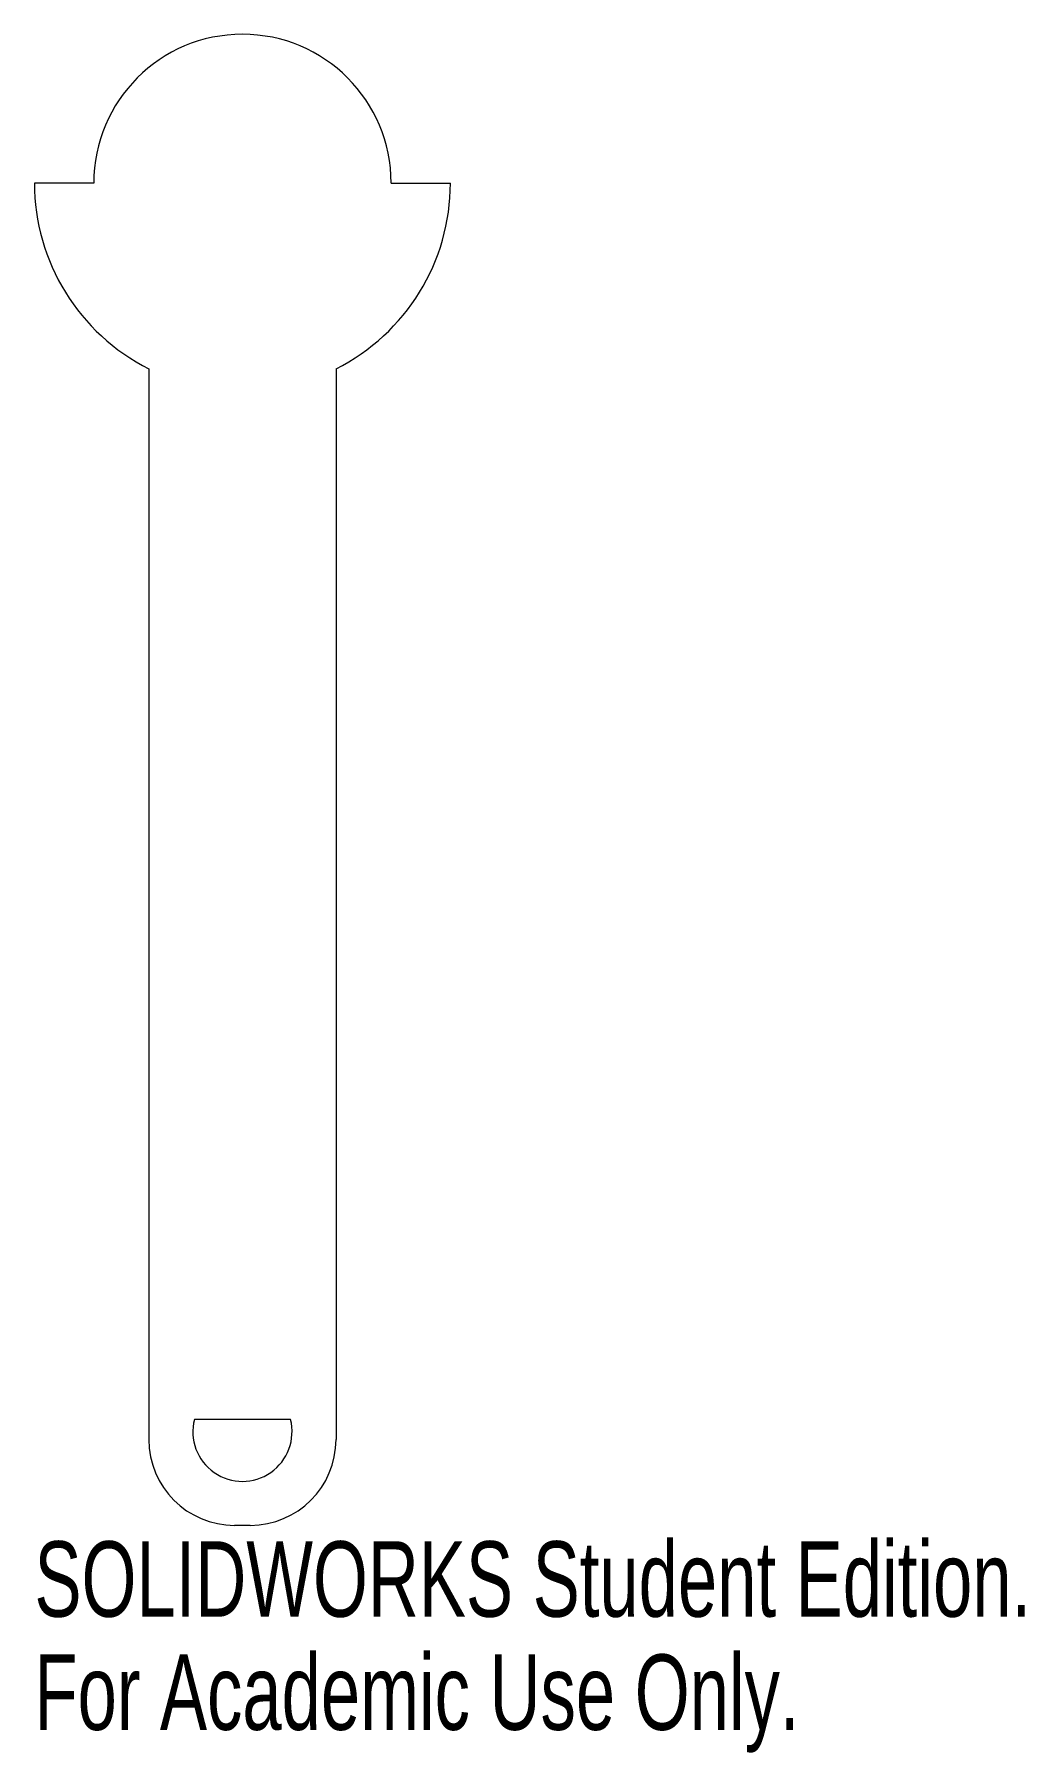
# Model space of a CAD drawing. Header units: millimetres. Extents: x -1.3 to 5, y -1.5 to 9.6.
import ezdxf

# ---------------------------------------------------------------- set-up
doc = ezdxf.new("R2010")
doc.units = ezdxf.units.MM
doc.styles.add('SLDTEXTSTYLE0', font='TXT', dxfattribs={"width": 0.7})

msp = doc.modelspace()

# ---------------------------------------------------------------- linework, layer by layer
at = {"color": 7, "linetype": 'Continuous', "lineweight": 15}
for p, q in [((-0.953, 8.6), (-1.333, 8.6)), ((0.953, 8.6), (1.333, 8.6)), ((-0.6, 7.409), (-0.6, 0.55)), ((0.6, 7.409), (0.6, 0.55)), ((0.308, 0.678), (-0.308, 0.678)), ((0.05, 0), (-0.05, 0))]:
    msp.add_line(p, q, dxfattribs=at)
for centre, radius, start, end in [((0, 8.6), 0.953, 0, 180), ((0, 8.6), 1.333, 180, 243.2599), ((0, 8.6), 1.333, 296.7401, 0), ((0, 0.6), 0.318, 165.6855, 14.3145), ((-0.05, 0.55), 0.55, 180, 270), ((0.05, 0.55), 0.55, 270, 0)]:
    msp.add_arc(centre, radius, start, end, dxfattribs=at)

# ---------------------------------------------------------------- texts
at = {"color": 7, "linetype": 'Continuous', "char_height": 0.48336, "attachment_point": 1, "style": 'SLDTEXTSTYLE0'}
for s, insert in [('SOLIDWORKS Student Edition.', (-1.333, -0.102)), ('For Academic Use Only.', (-1.333, -0.827))]:
    msp.add_mtext(s, dxfattribs=dict(at, insert=insert))

doc.saveas('drawing.dxf')
